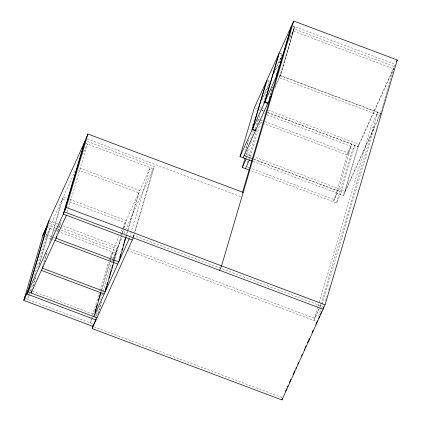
<?xml version="1.0" encoding="UTF-8"?>
<svg xmlns="http://www.w3.org/2000/svg" width="421" height="421" viewBox="0 0 421 421"><rect width="100%" height="100%" fill="white"/><g stroke="black" fill="none" stroke-linecap="round" stroke-linejoin="round"><path stroke-width="0.32" stroke-dasharray="2.1 1.58" d="M28.633 295.568L27.518 299.352L29.586 294.789M28.817 294.937L31.233 286.743M34.58 275.392L45.921 236.923L49.799 228.361L38.279 267.461M31.586 290.164L35.117 278.181M33.143 286.064L36.117 275.976M39.274 265.262L52.099 221.756L75.164 170.91M42.847 265.335L46.563 252.726M49.352 243.27L49.91 241.375M50.094 240.749L62.361 199.133L66.018 200.512M44.031 262.504L47.189 251.784M50.909 239.175L63.355 196.933L67.018 198.312M56.624 234.75L59.782 224.03M57.993 231.287L61.15 220.567M67.307 212.079L68.234 208.927M68.418 208.3L87.373 143.987L82.49 154.754M91.436 319.197L90.32 322.981L92.394 318.413M91.625 318.565L99.056 293.342M99.803 290.816L108.35 261.809M101.266 290.458L109.634 262.078M109.818 261.446L110.376 259.557M110.56 258.926L112.607 251.99L110.018 257.694M101.151 292.037L101.708 290.148M101.893 289.516L111.002 258.62M111.186 257.989L114.901 245.38L118.975 236.407M95.099 318.471L97.519 310.272M100.677 299.552L102.908 291.985M103.092 291.353L111.644 262.346M97.683 314.329L101.214 302.341M110.691 270.187L111.065 268.924M113.296 261.362L117.012 248.748L122.079 237.576M98.309 313.382L101.84 301.399M113.549 261.683L114.107 259.789M114.291 259.157L118.006 246.548L48.994 220.588M113.644 261.851L114.202 259.957M114.386 259.331L122.006 233.476M122.19 232.85L123.49 228.435M123.679 227.803L125.163 222.762L69.065 201.659M114.086 261.541L121.701 235.692M121.89 235.06L122.448 233.171M122.632 232.539L123.748 228.756M123.932 228.124L126.163 220.562L69.454 199.228M125.747 236.939L126.305 235.044M126.489 234.413L138.751 192.802L78.385 170.095M126.184 236.628L128.047 230.324M128.231 229.692L139.751 190.602L78.774 167.663M129.179 238.86L129.552 237.597M129.736 236.97L150.181 167.616L120.059 234.013M133.215 236.876L133.957 234.355M134.704 231.829L153.286 168.784L85.489 143.282M133.283 237.828L154.286 166.584L87.1 141.309M244.969 151.476L248.111 140.803M251.258 130.131L251.626 128.879M252.368 126.368L253.11 123.853M253.847 121.343L255.142 116.949M246.148 148.65L249.111 138.604M245.853 155.554L247.522 149.902M250.669 139.23L253.074 131.073M253.258 130.442L253.995 127.931M246.59 157.665L251.216 141.972M255.105 128.789L258.062 118.743M257.205 124.716L260.315 113.902M263.499 103.371L268.456 86.284M247.111 163.001L247.853 160.49M249.148 156.096L257.473 127.847M249.327 160.091L261.173 119.911M269.224 98.44L272.555 87.142M276.071 75.217L278.844 65.797M279.77 62.661L281.991 55.125M269.261 98.582L272.592 87.279M276.108 75.354L277.402 70.96M278.144 68.449L278.881 65.939M279.807 62.797L281.102 58.403M274.745 88.031L280.391 75.585L294.821 26.618L289.448 38.469M336.547 202.922L350.977 153.954L354.861 145.398L340.431 194.36L336.547 202.922L250.369 170.5M252.916 161.438L343.536 195.528L357.966 146.566L395.24 64.397L292.942 25.913M318.06 306.646L313.966 320.523L319.823 307.609M318.244 306.014L371.048 126.863L377.705 112.191L320.092 307.025M318.75 316.013L320.607 309.709M320.791 309.077L322.091 304.662M322.281 304.03L374.153 128.031L371.048 126.863M325.591 300.71L326.891 296.295M328.748 289.985L330.053 285.57M108.981 259.978L109.76 258.268M123.979 233.387L154.286 166.584M112.481 259.515L116.359 250.953L59.561 229.587M112.086 261.146L112.865 259.436M113.123 258.862L115.712 253.158L58.298 231.561M132.989 236.939L134.32 234.008M133.394 236.818L133.936 235.623L323.728 307.02M262.62 97.614L269.75 81.89M274.039 72.433L274.855 70.639M275.102 70.096L282.696 53.346M261.967 99.819L269.566 83.069M274.182 72.901L281.507 56.746M288.832 40.595L293.174 31.022L393.593 68.802L358.318 146.566L267.693 112.475M275.155 86.352L280.039 75.585L380.458 113.36L345.183 191.123L254.563 157.033M343.536 195.528L380.558 113.912M318.876 308.93L314.619 318.318L127.926 248.09M319.944 306.583L321.007 304.236M293.048 26.523L294.6 27.107L280.17 76.075L278.618 75.491M279.807 53.035L281.881 53.814M280.107 53.72L282.175 54.498M280.391 75.585L380.81 113.36M267.388 80.427L269.972 81.4M267.161 80.916L269.235 81.695M258.547 106.587L260.999 107.508M261.609 107.739L264.056 108.66M268.345 110.27L358.966 144.361L344.536 193.328L253.91 159.238M262.183 110.402L263.409 110.865M255.479 108.008L257.547 108.786M259.383 109.481L261.225 110.17M261.836 110.402L264.283 111.323M267.451 112.512L357.966 146.566M264.341 113.791L266.188 114.486M266.803 114.717L351.109 146.429L347.225 154.991L264.151 123.737M257.81 118.906L259.362 119.49M261.109 120.148L262.341 120.611M264.798 121.537L350.977 153.954M260.457 122.353L263.535 123.506M244.764 153.349L252.111 156.112M254.284 159.506L337.974 190.987L334.09 199.549L251.016 168.3M247.327 166.911L250.4 168.068M87.142 138.877L241.201 196.833M127.279 250.295L316.039 321.302M49.215 223.246L56.546 226.003M57.156 226.235L117.012 248.748M47.347 224.993L55.893 228.208M56.503 228.44L58.951 229.356M46.694 227.193L55.246 230.413M55.856 230.64L57.688 231.329M45.905 234.471L52.015 236.765M52.625 236.997L55.067 237.918M45.258 236.676L50.752 238.739M51.362 238.97L54.42 240.117M29.328 290.016L31.959 291.006M32.57 291.232L94.867 314.671M95.478 314.897L97.309 315.587M25.023 298.415L93.43 324.149M94.009 326.812L281.959 397.513M293.826 28.823L279.391 77.785L379.81 115.559L394.245 66.597L293.826 28.823M347.872 152.786L333.443 201.754L337.326 193.192L351.756 144.229L347.872 152.786"/><path stroke-width="0.63" d="M95.883 319.502L92.778 326.349L23.76 300.389L43.463 233.55L47.347 224.993M96.009 319.997L26.997 294.032L47.994 222.788L85.268 140.619M48.994 220.588L27.991 291.832L97.009 317.792M31.659 291.111L31.101 293L66.376 215.236M42.916 266.288L42.358 268.177L105.166 291.806L113.896 262.172M56.503 236.328L55.946 238.223L118.754 261.846L126 237.26M84.268 142.819L63.271 214.068L132.289 240.028M26.997 294.032L66.265 207.464L87.915 134.015L243.201 192.429M94.946 311.898L95.877 308.746M96.251 307.483L97.177 304.33M98.293 300.547L98.851 298.652M99.224 297.394L100.524 292.979M100.966 292.669L93.904 316.624L129.179 238.86M242.375 192.865L291.716 25.449L293.716 21.05L397.24 59.992L325.075 304.82L281.923 399.95L92.131 328.554L93.104 325.249M105.466 289.59L106.397 286.438M106.766 285.18L107.697 282.028M108.813 278.244L109.371 276.35M109.739 275.092L111.039 270.677M111.786 268.156L112.712 265.004M119.801 257.11L120.727 253.958M121.843 250.179L122.4 248.285M123.142 245.764L123.7 243.875M124.074 242.612L125.374 238.197M240.012 156.586L254.442 107.618L266.646 80.721L252.216 129.684L240.012 156.586L251.79 161.017M252.437 129.194L266.867 80.232L279.07 53.33L264.641 102.298L252.437 129.194L255.542 130.363M249.137 170.037L242.338 167.479L245.117 158.064M255.689 129.6L255.321 130.852L252.216 129.684M264.862 101.808L279.291 52.841L291.495 25.939L277.06 74.906L264.862 101.808L267.966 102.977M293.716 21.05L221.551 265.877L219.557 270.277M281.923 399.95L282.412 398.298M323.728 307.02L323.081 309.225L64.266 211.863L85.916 138.414L87.915 134.015M42.81 235.755L46.694 227.193M24.413 298.184L28.296 289.627M23.76 300.389L27.644 291.832M92.131 328.554L133.283 237.828M243.117 157.754L271.792 94.536M242.338 167.479L246.222 158.922M245.448 168.647L249.327 160.091M396.487 61.645L397.24 59.992M285.554 391.183L286.638 388.793M287.448 387.004L287.99 385.81M289.343 382.826L290.969 379.242M293.132 374.469L294.758 370.885M295.842 368.501L296.384 367.307M297.736 364.323L298.547 362.528M301.525 355.966L302.341 354.172M304.236 349.993L304.778 348.804M305.32 347.609L306.13 345.815M307.483 342.831L309.377 338.652M312.087 332.685L313.171 330.296M315.876 324.328L317.502 320.749M318.408 318.755L319.471 316.408M320.481 314.182L321.602 311.714M264.641 102.298L267.745 103.466M244.117 155.554L252.689 158.78M66.265 207.464L325.075 304.82M54.951 240.423L117.754 264.046M41.358 270.382L104.166 294.005"/></g></svg>
